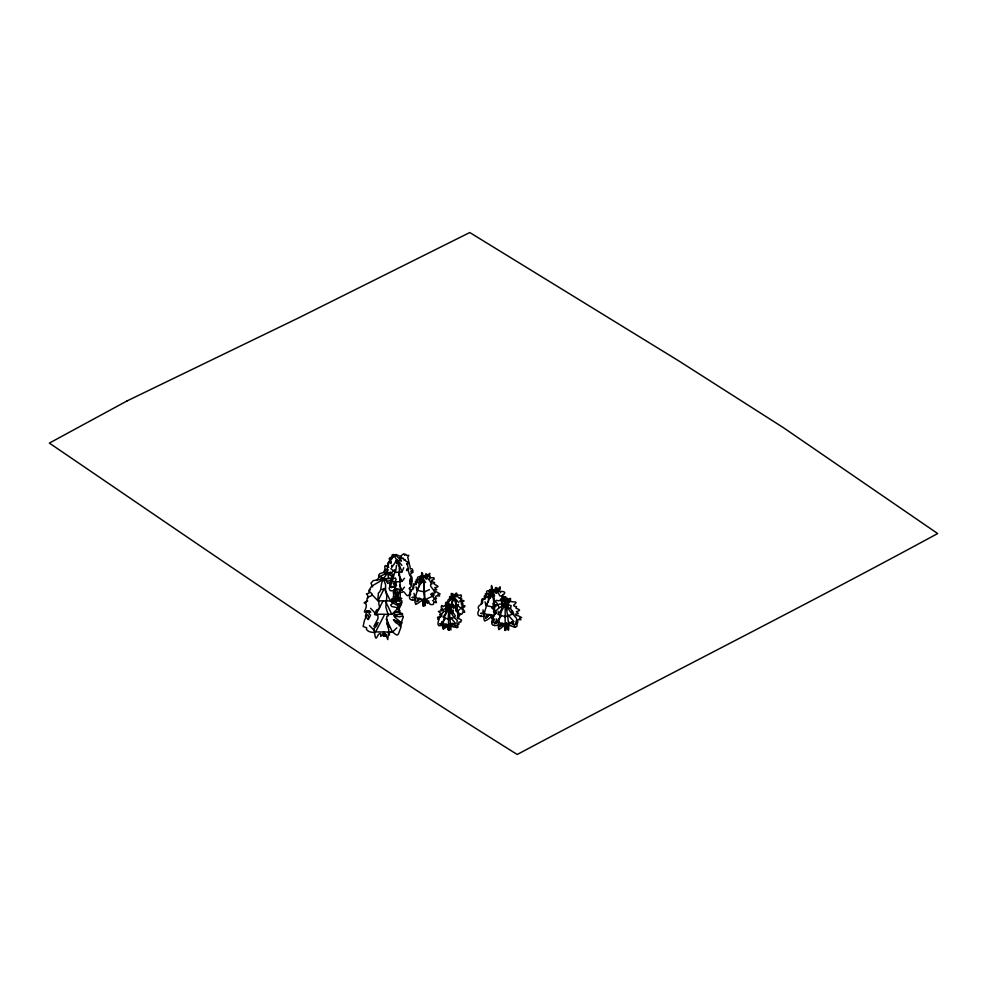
<?xml version="1.0" encoding="UTF-8"?>
<svg xmlns="http://www.w3.org/2000/svg" width="987" height="987" viewBox="0 0 987 987"><rect width="100%" height="100%" fill="white"/><g stroke="black" fill="none" stroke-linecap="round" stroke-linejoin="round"><path stroke-width="1.48" d="M383.264 633.753L383.116 635.27L384.856 636.109L385.103 634.098M457.499 615.95C465.568 613.013 454.612 614.531 458.116 611.385C452.49 611.767 459.51 607.745 456.352 607.313C454.119 609.435 450.245 602.897 452.169 606.894C451.084 608.794 447.728 604.34 448.567 608.337C448.394 611.471 446.482 606.03 447.197 610.558C446.716 613.075 445.26 614.926 444.372 617.159C444.323 620.823 441.251 626.979 443.299 629.336A1.394 0.629 -69 0 1 443.977 628.694L448.591 625.832L448.949 629.755M504.123 605.599C500.853 615.925 500.952 602.946 503.444 606.499M383.166 634.123C382.364 636.751 387.472 637.466 385.535 633.95L387.755 639.576L388.792 629.953L386.793 622.822L388.792 627.485L386.768 618.553L386.855 616.221L388.459 615.715L385.855 607.116L386.867 595.729L385.584 591.768L385.584 584.649L383.092 578.024L381.229 577.05L380.291 579.912M418.426 579.788C414.959 576.359 421.486 575.347 420.376 579.665M487.393 593.927C484.099 589.807 491.045 589.498 489.786 593.89M388.496 578.752C388.582 576.667 386.904 567.957 385.744 573.065M451.108 596.74C455.241 597.493 446.346 601.897 448.172 604.821A1.332 0.999 -35.8 0 1 447.123 605.265L446.173 605.574L445.779 607.511M451.244 598.653C453.995 594.853 446.556 596.419 450.837 598.665M492.772 617.356L492.809 622.032M499.114 607.511C494.894 601.971 507.429 603.896 499.656 607.486C498.373 608.609 495.992 610.237 495.819 612.014C497.571 614.63 489.503 615.58 492.994 619.762C491.933 621.354 490.699 624.487 493.352 625.376A1.752 1.382 -24.9 0 1 494.832 625.079L494.512 625.684L498.941 625.079M421.387 579.073C422.485 577.765 420.635 569.462 422.485 573.743C422.029 571.448 424.78 581.442 421.523 578.913C417.748 572.916 422.103 583.601 417.304 582.342C416.366 583.761 413.565 584.736 413.639 586.636C415.49 589.325 407.15 589.807 410.74 594.211C409.642 595.741 408.421 598.813 411.11 599.849A1.752 1.419 -14 0 1 412.628 599.652L412.307 600.244L415.922 599.788M447.173 610.139C438.08 615.32 447.308 602.341 445.927 613.482M491.032 592.78C491.76 588.314 490.724 580.664 492.649 589.757C493.204 590.942 493.278 593.397 491.97 594.408C492.599 592.866 487.122 588.992 489.429 592.496C489.503 598.011 482.853 597.406 482.384 601.552C484.42 604.513 475.253 605.031 479.188 609.867C477.979 611.558 476.647 614.938 479.608 616.073A1.925 1.555 -14 0 1 481.274 615.863L480.916 616.505L484.888 616.011M505.356 629.78L505.48 625.783M448.567 626.387L448.616 629.78M448.888 629.62L449.023 625.437M423.682 580.973C424.089 580.048 420.709 573.435 426.446 579.159C423.719 572.583 431.319 582.947 432.195 583.724C425.644 585.266 440.967 593.841 432.516 593.236C437.303 597.764 429.567 592.817 432.318 596.296A5.293 3.454 52.3 0 0 433.836 597.493C435.218 599.899 439.079 605.179 433.725 601.527C433.972 605.253 432.911 604.562 430.505 604.55A3.282 2.147 52.3 0 0 429.764 603.908L428.555 601.638L427.445 601.725L427.889 603.415L425.15 601.601L423.694 580.924L424.163 585.414M423.546 605.673L423.879 599.899M494.894 614.185C494.672 607.079 493.426 600.121 493.475 592.99C493.488 598.319 490.736 586.697 494.228 591.583C501.137 598.48 490.045 582.823 498.817 593.816L499.841 595.951L502.136 596.037L503.086 599.134L503.975 597.369L505.122 603.822L506.331 604.636L506.59 603.995C510.008 598.973 505.973 608.819 510.279 608.3C511.155 609.954 513.413 611.459 513.474 613.359C512.043 615.888 519.113 617.763 516.016 621.514C516.904 623.216 518.126 626.498 515.695 627.078A1.752 1.234 45 0 0 514.363 626.572L514.72 627.226L507.7 624.623L507.91 625.647M505.554 630.162C503.752 616.456 509.107 637.01 508.737 627.658C508.404 620.379 507.318 613.371 505.998 606.178C506.59 599.454 504.456 609.361 505.295 600.898C511.463 604.92 506.541 597.382 510.378 600.034C509.637 603.834 520.704 599.516 513.684 605.08C513.548 608.165 518.175 604.562 515.93 608.14C519.458 609.695 521.654 610.163 516.398 611.632L518.323 613.569L515.115 614.235L516.139 615.37A5.28 4.17 -24.9 0 0 517.965 615.629L521.654 617.578L519.433 618.121L520.914 619.762L518.78 619.552C515.461 620.132 520.322 623.488 515.67 623.179M423.633 605.487L423.892 601.367M449.764 613.902L449.233 610.287L450.911 629.916L448.752 625.881L448.591 629.718M369.915 611.101L370.742 612.347M399.044 606.265L399.476 608.214L398.785 611.076L397.749 611.78M390.581 573.422C390.704 569.326 389.137 575.52 388.088 572.3L383.19 579.036L373.197 580.615L370.976 583.157L372.642 586.895M400.377 624.5L400.315 626.609M446.42 624.352L445.988 625.844L446.729 625.795M401.401 600.244L396.515 600.047L395.947 598.973L401.857 598.43L396.441 596.765M402.511 616.147L399.303 616.838L395.947 616.172C392.135 612.767 407.002 615.851 401.401 613.235L395.836 611.681M448.332 619.182L448.69 608.967L454.02 617.517L448.332 619.182L443.003 617.171L448.69 608.967M505.862 624.796L505.455 630.335L504.616 630.064M450.343 626.202L448.826 625.807L448.937 630.076L448.295 629.829L448.653 615.222M395.503 600.096L395.355 598.875M450.035 625.203L450.01 626.202L449.998 625.129M457.684 613.359C457.043 604.439 454.464 595.667 452.712 593.594C451.614 593.952 450.454 591.916 451.762 596.493C452.293 596.58 454.551 599.183 454.316 595.112C455.254 593.829 458.067 590.534 456.463 596.617M511.192 622.378L511.266 623.241L509.132 622.229M481.014 604.426C482.285 602.934 480.052 596.518 485.086 599.183M387.225 572.485C386.941 563.873 389.31 563.417 392.493 557.507C395.281 552.375 398.131 565.896 399.254 566.92C399.772 587.524 400.648 581.861 400.13 597.53M399.735 598.801L399.476 600.515L398.489 598.591M496.831 620.798L497.744 621.97L497.312 621.279M451.639 625.264L450.862 626.289L455.735 627.35A1.394 0.95 49 0 1 456.796 627.757L458.054 627.152L456.907 622.97L457.302 620.391L454.563 617.887L455.266 615.752L453.465 613.149L451.306 611.829L451.121 607.795L449.801 609.559L448.678 608.893L448.11 604.056L447.432 605.093L447.025 603.254L447.308 607.56M508.182 604.649L511.18 605.734L510.526 608.374M509.477 602.736C512.487 594.088 508.613 601.577 506.96 598.011C507.614 600.355 506.738 600.701 504.357 601.947C506.257 603.575 503.099 606.092 505.159 603.637M447.296 610.472C448.604 608.979 447.987 613.05 448.049 610.385M493.389 621.02L493.5 618.072M403.757 567.71L401.98 571.942L395.54 572.423L396.515 565.292M396.91 562.442L397.305 559.592L401.906 565.391M449.356 625.178L449.036 629.94L448.394 630.014L448.517 625.77L447.555 625.77M393.332 556.754L393.307 554.386L394.245 555.928L395.923 554.423L400.167 556.323L403.954 553.658L404.67 555.397L405.719 554.213L406.681 555.447L408.852 555.36L407.693 557.371L408.495 559.851C408.754 563.478 410.247 565.514 410.247 569.03C413.738 566.661 413.356 575.729 411.912 571.905C409.987 568.105 412.443 574.039 410.185 574.681C411.456 576.716 413.368 577.901 410.654 580.122L409.987 581.195M409.593 587.709L409.161 588.733M448.962 611.187L448.912 610.459M395.38 585.476L394.294 587.179M503.419 605.45C502.716 601.589 504.838 604.994 503.506 603.76L501.593 601.823L501.828 604.254M453.255 598.134L452.959 599.306L453.428 598.307M445.705 606.289C446.778 601.478 443.089 608.597 448.653 606.758C448.838 611.385 449.11 607.104 449.221 610.373M391.469 601.712L391.617 601.009C392.949 598.924 394.886 601.465 394.652 597.69L393.369 596.691M493.044 595.692L493.105 596.999M493.327 620.268L493.944 619.848M394.393 590.596L394.344 589.375M410.777 584.723C413.898 581.824 409.173 582.515 410.037 578.962C411.135 576.939 411.11 584.168 412.282 581.121C411.209 576.322 407.964 574.052 408.273 568.204L407.088 563.75L408.211 562.282L406.126 561.356L405.201 559.666L404.201 560.369L403.51 558.284L399.908 559.197L395.849 555.311L392.049 555.039L392.123 557.371L390.05 557.519L389.112 558.827L390.297 560.135M452.601 607.548C454.008 606.363 453.712 602.329 452.404 605.463M498.706 591.608L500.409 588.721L499.977 587.006M394.973 556.137C395.417 552.991 390.815 556.989 391.296 559.049L389.877 559.469L389.162 562.269M392.604 579.739L394.973 571.485M421.289 579.998C420.178 580.479 417.452 584.156 419.796 584.526C422.633 584.057 419.697 575.557 422.177 579.554C423.904 576.926 422.387 575.89 427.371 576.581C425.385 573.015 428.494 576.753 429.876 576.716C431.603 579.579 433.873 575.89 434.317 578.913C427.174 583.157 437.697 581.306 433.7 583.502C435.81 585.809 441.596 586.401 434.749 587.684L436.723 589.757L433.441 590.214L434.477 591.423A5.293 4.269 -14 0 0 436.353 591.805L440.14 594.001L437.87 594.396L439.61 595.951L436.217 595.901L435.452 597.098L436.599 598.714L433.626 599.257M490.786 594.26L488.281 596.703L488.392 599.393L490.28 597.925L490.465 592.323L491.045 593.064C493.488 595.815 491.551 588.301 495.03 590.029C495.585 586.636 495.486 586.969 497.51 588.647M502.901 624.968L501.803 625.178L501.927 623.266M495.092 622.316L494.857 623.019L494.709 622.106M454.538 598.875L454.563 599.516M416.995 580.64C416.132 581.861 414.133 580.714 416.144 583.86M486.073 594.964C485.197 596.456 482.865 594.914 485.135 598.492M392.32 556.915L392.32 558.469M491.995 596.037L492.883 593.372L494.697 595.79M445.853 624.327L445.445 625.524L446.642 625.783M488.664 614.383L488.047 616.024L489.836 614.383M446.001 609.139C445.186 606.536 447.012 607.35 447.604 609.337C449.912 609.25 446.778 606.943 449.184 606.623C451.614 605.413 449.702 603.279 451.923 605.599M420.45 577.827C419.574 573.792 421.585 576.482 422.078 579.024C424.632 579.801 420.758 576.334 423.818 576.272C427.149 575.174 424.57 572.065 427.408 574.89M489.86 591.867C488.17 584.514 493.821 597.666 492.007 591.558C492.945 588.573 495.055 591.707 496.967 591.46C499.175 591.028 493.981 588.548 497.756 588.499C498.978 590.09 498.188 590.732 500.52 591.583C503.999 590.757 506.96 592.879 502.667 595.038C501.125 597.678 505.122 595.963 505.986 597.123C502.741 598.307 506.023 599.59 507.762 600.528M424.015 599.664L423.842 598.665M458.721 602.514L454.094 597.406L450.738 605.722L449.282 603.736M423.904 598.504L424.385 600.836L424.04 599.714M451.886 596.753L451.725 594.988L453.551 597.357L451.528 605.673M392.394 579.603L392.481 575.433M429.653 573.398C428.913 574.952 430.863 575.224 428.851 576.815M397.267 593.372L400.87 590.497L398.032 588.857L394.232 589.992M502.827 623.204L501.421 624.709L501.889 623.389M384.498 635.073L383.45 636.319L383.141 633.962L380.735 636.405L380.698 633.543C377.503 632.655 376.787 640.723 375.331 637.318L373.839 628.682L376.466 626.14L378.083 622.464L373.876 626.387L378.009 618.565L377.898 615.456L374.542 614.531L376.565 609.966C382.598 608.14 377.305 605.031 379.205 601.157L377.861 599.134L378.428 592.99C382.931 589.992 379.242 582.651 384.437 578.937L390.433 578.111L391.753 580.134L390.507 586.994L391.592 587.549L394.455 586.118L395.133 586.833L395.454 588.129L394.393 589.535L395.516 591.571L394.948 592.471M371.902 594.544L377.959 600.824L384.35 588.388L381.87 589.621M382.882 601.194L376.207 614.198L391.814 614.333L399.834 606.598L392.246 598.714M384.288 615.037L375.615 631.914L392.505 632.062L396.836 627.88M421.461 580.788L422.152 580.8M446.642 624.302L445.445 625.524L445.149 624.327M491.933 595.297L492.106 596.654M397.354 609.324L397.243 608.671M429.382 589.634L424.385 591.941L416.958 590.263L419.734 585.34M421.116 582.885L423.189 579.196L425.668 582.49M505.122 603.822C507.133 600.269 503.086 601.552 501.285 600.96C503.901 598.578 500.175 598.418 500.15 600.318C497.732 601.91 495.301 598.393 495.56 602.095C497.485 602.65 498.719 606.314 495.56 604.612C493.093 604.488 497.904 606.857 494.919 606.721L494.203 607.375L486.023 605.537L488.762 600.676M490.144 598.245L492.883 593.372L494.191 607.375L491.736 607.918L495.055 610.571C490.453 611.792 496.954 611.817 495.844 613.581M454.378 598.862L454.575 599.245M500.569 592.656L500.15 592.015M508.774 624.191L507.886 624.586M394.825 587.635L394.615 585.624M423.312 581.355L423.398 582.503M453.588 608.671L453.564 607.819M512.019 611.311L512.068 614.383L505.196 616.715L498.262 614.445L502.075 608.597M503.604 606.265L505.134 603.933L512.068 614.383M455.488 625.746A2.628 2.097 -19.3 0 0 455.106 625.672C453.07 621.687 455.463 626.227 451.676 623.303M426.939 599.726C424.139 600.589 427.149 601.416 428.802 600.96M495.425 622.341L494.425 623.29L497.066 622.834L495.227 622.661L496.387 623.216M391.666 567.55L397.305 559.592L401.98 571.942M429.838 579.024L429.814 577.963M394.751 582.157L402.104 581.318L404.46 578.234M399.155 590.534L402.104 590.201L404.46 587.117M502.013 609.695L500.31 615.394C499.385 619.429 497.103 627.115 499.04 629.657A1.752 0.716 -71.6 0 1 499.804 628.818C501.223 629.212 506.713 619.725 504.949 630.422L505.43 629.94M430.492 582.786L432.355 580.849L431.726 580.27M461.065 595.173L461.497 596.37L459.72 598.455L461.768 598.467L460.991 599.751L464.1 600.935L461.645 602.218L462.928 603.538L461.089 603.834M441.954 622.18L442.694 622.896M415.613 596.74L414.293 595.84L415.071 595.469M508.058 615.049L513.98 621.65L505.171 624.648L496.276 621.736L501.174 616.184M394.997 583.539C397.613 582.527 394.306 580.603 396.157 579.529L395.405 578.037L392.37 578.666L392.74 574.101C390.84 573.287 389.939 575.224 388.422 572.596L379.502 576.494L376.726 580.442M445.532 618.528L441.362 622.933L448.197 625.511L455.488 623.377L450.603 617.554M395.429 561.541L397.305 559.592M419.463 584.736L417.415 590.312C416.317 594.162 413.565 601.959 415.885 604.488A1.752 0.851 -66.6 0 1 416.798 603.711C418.488 603.884 424.854 595.667 423.25 605.734L423.102 605.191M488.775 599.454L486.529 605.586C485.32 609.818 482.298 618.393 484.839 621.168A1.925 0.938 -66.6 0 1 485.851 620.317C487.701 620.86 494.882 610.99 492.636 622.501L493.167 622.081M367.806 610.743L366.72 611.533L365.4 616.122L366.226 617.874M395.614 614.37L396.836 615.913L396.009 616.69M377.959 600.824L390.42 600.947L396.811 594.766L393.788 591.632M399.007 625.783L401.178 623.698L399.118 621.563M391.642 572.633L394.726 569.709M420.104 598.862C417.908 601.515 419.389 596.679 419.956 598.566M453.477 598.887C455.007 599.38 451.059 597.752 452.428 601.601M411.258 591.077L408.914 594.988C406.582 598.455 404.201 588.906 402.067 592.41L399.969 592.089L399.414 593.619M449.147 610.608L449.677 610.225L449.665 611.311M492.032 595.568L491.958 594.643M399.772 613.47L399.587 612.804M393.739 586.759L394.738 585.797L394.047 583.909L394.701 582.749L394.084 581.442L391.987 581.244L391.185 579.566C393.862 574.274 388.952 576.741 388.286 572.941L385.448 572.386C382.882 572.842 377.404 572.805 378.885 576.963L379.341 577.42M452.12 605.821L456.278 606.104L458.523 604.389M460.078 609.102L456.858 611.582L454.982 605.784M502.025 595.988L503.012 594.359M388.397 564.453L387.249 566.55L388.816 567.291M392.234 600.355L394.084 598.603L393.369 596.567M462.434 610.065C461.793 607.079 464.507 607.93 465.037 605.981C461.126 604.649 466.074 605.944 461.99 605.747C464.926 609.374 459.523 605.771 461.472 608.374A3.701 2.788 35.5 0 0 462.706 609.053C464.445 610.509 466.135 613.741 462.607 611.891C462.644 613.951 461.854 614.445 460.004 614.346A2.295 1.74 35.5 0 0 459.411 613.988C459.288 613.001 456.981 611.619 457.857 613.309M427.926 575.15L429.678 573.546M498.077 588.931L500.002 587.166M424.965 599.973C426.544 597.493 424.546 609.3 424.718 605.08C423.879 603.242 422.954 595.766 422.967 605.697L423.941 598.727M397.983 606.178L399.032 604.426L401.795 602.847L397.983 600.775L392.332 602.526M505.837 605.858L506.541 605.623L506.405 606.808M394.121 586.759L396.453 585.636L395.293 581.75M394.43 596.641L398.193 594.84L396.243 588.338M402.24 616.443L403.128 616.11L403.239 617.171L401.746 621.144L402.091 622.945C400.179 626.745 394.652 622.698 393.887 619.996C394.701 619.922 403.424 624.808 399.39 621.082L394.479 617.023L394.208 615.086C392.283 610.743 404.176 612.088 398.292 610.336M413.972 593.298L415.132 597.678L424.657 599.837L432.651 596.148L431.874 593.224M499.138 621.946L498.04 622.217L498.361 621.403M438.647 618.615L437.66 619.207L438.672 619.688M442.694 623.167L441.954 622.205M401.191 600.454L401.931 601.021L401.08 605.191L398.255 609.065M367.892 611.582L367.596 612.606M416.107 584.489L413.368 583.897L412.591 589.683M389.125 632.729L390.099 632.186M367.732 601.034L366.152 601.823L366.177 602.736M370.187 589.646L369.039 590.682L368.965 593.175L366.35 593.903L367.707 595.358L368.102 597.937M452.823 612.68L453.329 610.583L450.973 609.608M443.805 611.656C440.794 613.704 442.349 616.468 438.956 618.059C439.079 621.119 436.624 623.648 438.993 625.832A1.394 1.123 -19.3 0 1 440.338 625.573L443.669 625.684M510.6 625.289L507.824 625.511M492.895 617.578L490.786 617.257L492.303 616.061L490.317 615.197L492.168 614.913M505.702 630.138L504.764 630.286L504.925 624.968L503.74 625.018M499.866 624.993L502.901 624.401M514.881 624.623L513.943 624.734A3.282 2.591 -24.9 0 0 513.043 624.549L511.858 623.142M444.421 625.647L446.531 625.079M394.257 615.987L394.331 615.283M419.796 579.295L416.267 579.566L417.02 582.367M489.157 593.483L485.271 593.779L486.097 596.864M423.781 605.475L422.818 605.562L423.065 600.614L422.041 599.59M417.785 599.911L420.055 599.269M455.772 601.589L455.019 598.492M487.985 616.061L485.9 616.172M432.528 600.639L433.194 600.589M388.36 570.042C386.25 567.488 381.352 572.509 385.522 572.941M501.001 624.796L502.716 625.116M422.029 600.182L423.09 600.552L422.892 605.401L423.67 605.734M374.678 632.605C371.926 632.322 367.448 631.988 366.374 629.064L366.708 627.818L363.117 626.498L364.474 620.329L367.078 614.753L368.225 615.456L368.385 619.38L370.544 615.246L369.002 613.815L369.483 611.076L366.757 610.965C360.588 615.074 368.706 606.98 365.585 603.649L364.055 602.884L367.016 600.812L367.09 598.295C367.83 595.605 372.272 597.48 371.926 593.656L369.792 592.052L369.286 589.77L371.791 586.105L383.116 579.505L386.559 579.677L387.521 581.602L390.371 580.023L390.358 587.166C391.494 588.659 392.456 585.032 392.925 587.216M452.651 626.301L450.652 625.573L450.64 626.326M506.738 610.052L506.047 605.599M400.13 624.672L400.919 624.746L400.993 627.14L398.427 633.975C396.466 637.824 393.32 629.768 389.446 632.272L389.396 635.147L388.533 635.048M451.886 597.814L449.578 598.344L450.072 600.232M398.871 606.388L398.057 605.993M389.137 561.837L387.632 563.121L388.113 564.12M493.858 600.207L493.414 595.21M450.06 598.307C448.962 599.59 447.099 599.528 448.172 601.984A1.332 1.012 35.5 0 1 447.111 601.922L445.705 602.526L445.396 605.932L444.199 605.71L443.422 606.647L441.559 605.463L441.905 606.45L441.078 606.894L442.805 609.584L440.794 609.25L441.596 610.805L438.45 611.434L440.918 613.532L439.597 614.815L441.806 615.802L441.103 616.567A4.219 2.875 49 0 1 439.844 616.517L437.426 617.418L438.833 618.294M394.109 593.125L396.256 593.409C402.819 597.505 389.532 596.987 396.564 601.959M398.131 604.624L399.427 604.649L398.366 603.736M457.536 624.623C460.929 624.993 456.673 620.934 460.695 622.155C460.978 619.762 463.187 621.008 459.091 618.689A4.219 3.38 -19.3 0 1 457.61 618.43C455.698 615.345 461.793 619.552 457.672 614.259M494.487 616.048L484.012 613.692L483.001 609.843M418.204 579.702L417.501 579.9M385.325 570.412C384.831 567.87 383.536 562.911 388.347 567.278M383.215 579.11L386.262 580.837L387.595 583.354C391.148 581.047 390.075 586.994 389.088 588.462L390.235 590.707L393.245 590.843L394.134 593.31C392.32 594.939 395.676 597.925 391.95 599.319L392.925 603.168L390.605 605.08L391.851 606.561L397.082 607.61L399.747 610.879L398.415 612.076M483.975 612.73L483.099 611.669L484.062 611.854M492.377 616.419L492.55 622.168M450.565 597.703L449.961 597.271L450.504 598.628M506.75 623.229C509.206 626.77 503.703 622.822 505.233 630.434L504.974 629.903M393.073 592.854L396.811 594.766M392.036 602.601L399.834 606.598M393.381 619.7L401.178 623.698M396.293 601.823C392.542 600.454 394.455 599.627 394.59 598.159M515.485 623.55L516.189 624.29M392.789 582.885L396.453 585.636M394.615 592.163L398.193 594.84M457.598 605.574L461.163 608.276M491.674 595.05L491.02 595.617M390.852 568.685L395.54 572.423M453.613 624.5L452.848 623.192M411.085 590.596C406.459 588.363 414.861 586.019 409.679 583.86L410.098 581.565M430.529 594.112L432.651 596.148M367.337 618.652L368.225 619.528M370.507 608.288L375.257 613.211M369.459 625.524L374.591 630.841M397.305 594.334L398.23 597.9M500.656 600.676L500.791 599.269L502.778 598.344C501.408 594.779 502.716 599.837 502.839 601.478M398.933 575.026L402.104 581.318M399.562 585.168L402.104 590.201M384.967 589.634L390.42 600.947M385.485 601.219L391.814 614.333M386.188 618.96L392.505 632.062M506.96 625.153L506.306 623.315M461.089 595.272C456.784 595.605 454.563 592.348 458.844 598.06C461.558 597.962 461.854 599.899 459.72 601.083C461.916 601.651 462.039 604.686 462.693 604.932A3.701 2.788 -35.8 0 1 462.286 604.957M447.099 607.56L446.84 607.486M492.994 616.813L492.932 622.538L492.784 621.933M494.031 619.959L493.586 618.479M485.036 601.786L486.023 605.537M416.058 586.846L416.958 590.263M424.681 602.44C423.892 600.256 425.237 604.204 424.607 602.613M454.094 597.406L456.278 606.104M383.524 631.631L384.227 636.381L384.375 634.073L384.905 635.702M492.686 616.406L492.476 622.341M504.394 624.068L504.752 630.101M492.969 603.353L494.314 614.642M423.633 591.275L424.657 599.837M506.43 623.142L506.627 623.241M423.189 579.196L424.385 591.941M384.437 634.949L384.399 632.716M449.467 624.24L449.85 626.029L449.393 624.191M498.213 611.372L498.262 614.445M496.239 618.787L496.276 621.736M504.937 624.475L505.011 629.99M505.11 616.048L505.171 624.648M423.078 599.763L423.127 605.278M505.134 603.933L505.196 616.715M407.31 568.882C404.621 572.571 409.679 569.376 407.31 568.882M407.927 562.393C405.114 567.241 410.345 561.936 407.927 562.393M396.737 563.244L396.206 562.146L396.737 563.244M391.592 566.6L391.851 565.354L391.592 566.6M504.554 605.808L504.258 607.116L504.554 605.808M422.51 581.035L422.14 582.33L422.522 581.146M505.566 606.783L505.504 605.784L505.566 606.783M391.234 562.084L390.704 563.318L391.234 562.084M401.351 560.863L399.932 560.221L401.351 560.863M401.684 557.285L400.167 557.63L401.684 557.285M500.902 624.685L500.964 623.599L500.902 624.685M444.94 625.425L444.952 624.574L444.964 625.289M418.118 599.652L418.229 598.566L418.118 599.652M487.294 615.851L487.381 614.667L487.294 615.851M499.595 626.77L500.952 625.77L499.632 626.696M443.792 627.053L444.989 626.289L443.829 626.992M453.65 597.74C453.206 596.79 455.587 594.964 456.685 595.149C457.771 598.825 452.823 593.434 453.65 597.74M416.551 601.638L418.18 600.738L416.6 601.577M485.579 618.047L487.368 617.048L485.579 618.047M450.442 628.028L450.023 626.819L450.442 628.028M508.009 627.695L507.318 626.202L508.009 627.695M440.017 623.809L442.139 623.846L440.017 623.809M412.221 597.431L414.91 597.567L412.221 597.431M480.817 613.408L483.778 613.556L480.817 613.408M398.896 574.977L398.982 572.966L398.896 574.977M512.08 621.983C510.896 624.253 514.042 622.192 512.08 621.983M456.093 625.832L454.242 625.215L456.093 625.832M514.782 624.697L512.364 624.006L514.782 624.697M127.138 400.882L49.35 443.101C203.519 547.921 356.689 654.295 514.893 753.019L517.25 754.463C656.984 679.994 798.508 609.102 937.65 533.548L783.32 427.618L678.797 360.921L469.763 232.537L298.456 317.962L127.138 400.882"/></g></svg>
